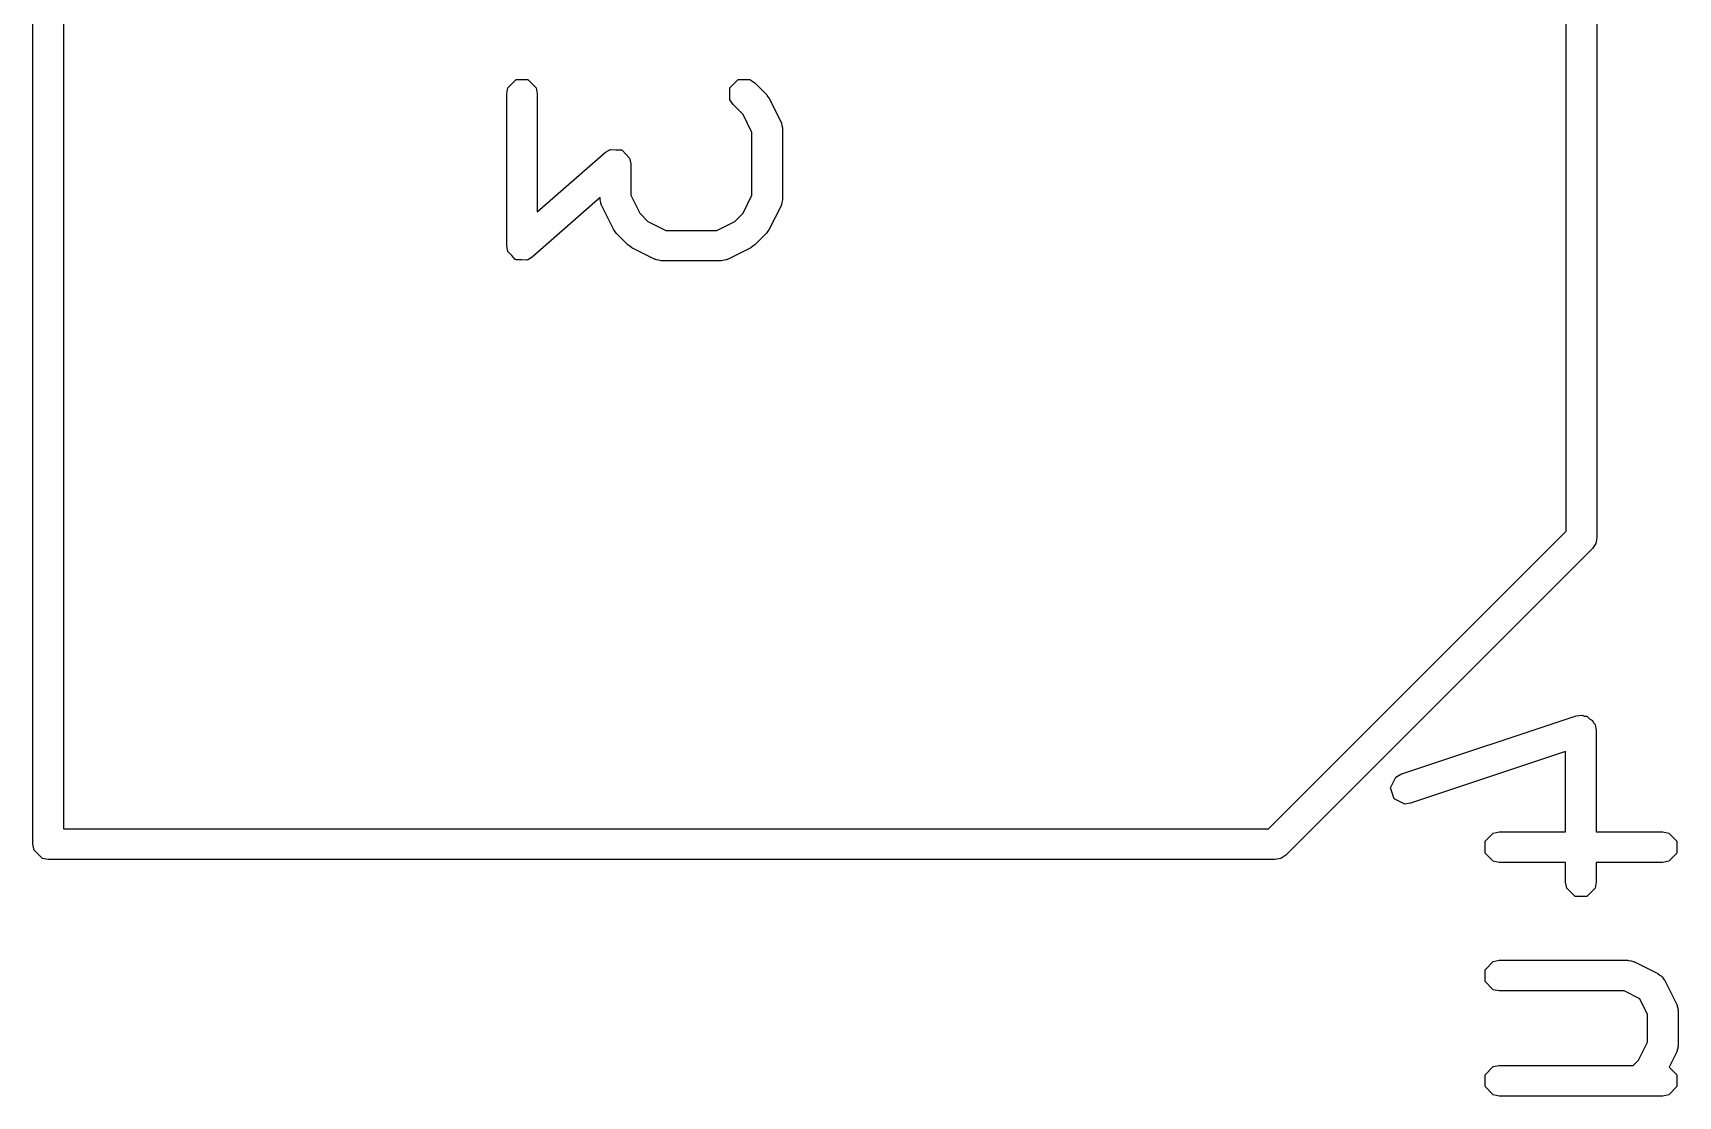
# Model space of a CAD drawing. Header units: inches. Extents: x 0.38 to 5.39, y 0.07 to 3.28.
# Drawn here: x 2.966 to 3.1772, y 1.4364 to 1.5729 of the extents above; entities that cross this region are included whole.
import ezdxf

# ---------------------------------------------------------------- set-up
doc = ezdxf.new("R2010")
doc.units = ezdxf.units.IN
doc.header["$MEASUREMENT"] = 0
doc.layers.add('BLACK', color=250, linetype='CONTINUOUS')

msp = doc.modelspace()

# ---------------------------------------------------------------- linework, layer by layer
at = {"layer": 'BLACK', "linetype": 'CONTINUOUS'}
for p, q in [((2.96598, 1.46874), (2.96598, 1.66559)), ((3.16677, 1.66559), (3.16677, 1.50811)), ((2.96992, 1.66362), (2.96992, 1.47071)), ((3.16283, 1.50893), (3.16283, 1.66362)), ((3.02681, 1.5651), (3.02696, 1.56586)), ((3.02696, 1.56586), (3.02802, 1.56692)), ((3.02802, 1.56692), (3.02953, 1.56692)), ((3.02953, 1.56692), (3.03059, 1.56586)), ((3.03059, 1.56586), (3.03074, 1.5651)), ((3.05545, 1.56586), (3.05652, 1.56692)), ((3.05545, 1.56435), (3.05545, 1.56586)), ((3.05652, 1.56692), (3.05803, 1.56692)), ((3.05803, 1.56692), (3.05866, 1.5665)), ((3.05866, 1.5665), (3.06016, 1.565)), ((3.02681, 1.54561), (3.02681, 1.5651)), ((3.03074, 1.5651), (3.03074, 1.54994)), ((3.05588, 1.56371), (3.05545, 1.56435)), ((3.05715, 1.56244), (3.05588, 1.56371)), ((3.06016, 1.565), (3.06034, 1.56473)), ((3.06034, 1.56473), (3.06053, 1.56448)), ((3.06053, 1.56448), (3.06203, 1.56148)), ((3.0583, 1.56014), (3.05715, 1.56244)), ((3.06203, 1.56148), (3.06206, 1.56139)), ((3.06206, 1.56139), (3.06209, 1.56136)), ((3.06209, 1.56136), (3.06215, 1.56105)), ((3.06215, 1.56105), (3.06223, 1.56074)), ((3.0583, 1.55207), (3.0583, 1.56014)), ((3.06223, 1.56074), (3.06222, 1.5607)), ((3.06222, 1.5607), (3.06224, 1.5606)), ((3.06224, 1.5606), (3.06224, 1.5516)), ((3.03074, 1.54994), (3.03948, 1.55759)), ((3.03948, 1.55759), (3.03996, 1.55787)), ((3.03996, 1.55787), (3.04002, 1.55792)), ((3.04002, 1.55792), (3.04006, 1.55792)), ((3.04006, 1.55792), (3.04014, 1.55797)), ((3.04014, 1.55797), (3.04083, 1.55792)), ((3.04083, 1.55792), (3.04153, 1.55792)), ((3.04153, 1.55792), (3.04158, 1.55787)), ((3.04158, 1.55787), (3.04165, 1.55787)), ((3.04165, 1.55787), (3.0421, 1.55735)), ((3.0421, 1.55735), (3.04259, 1.55686)), ((3.04259, 1.55686), (3.04261, 1.55677)), ((3.04261, 1.55677), (3.04264, 1.55673)), ((3.04264, 1.55673), (3.04263, 1.55665)), ((3.04263, 1.55665), (3.04274, 1.5561)), ((3.04274, 1.5561), (3.04274, 1.55207)), ((3.03881, 1.55177), (3.03007, 1.54412)), ((3.03881, 1.5516), (3.03881, 1.55177)), ((3.03882, 1.55151), (3.03881, 1.5516)), ((3.03881, 1.55147), (3.03882, 1.55151)), ((3.03889, 1.55116), (3.03881, 1.55147)), ((3.03896, 1.55085), (3.03889, 1.55116)), ((3.03899, 1.55082), (3.03896, 1.55085)), ((3.03901, 1.55072), (3.03899, 1.55082)), ((3.04051, 1.54772), (3.03901, 1.55072)), ((3.04274, 1.55207), (3.04389, 1.54977)), ((3.05715, 1.54977), (3.0583, 1.55207)), ((3.06203, 1.55072), (3.06053, 1.54772)), ((3.06206, 1.55082), (3.06203, 1.55072)), ((3.06209, 1.55085), (3.06206, 1.55082)), ((3.06215, 1.55116), (3.06209, 1.55085)), ((3.06223, 1.55147), (3.06215, 1.55116)), ((3.06224, 1.5516), (3.06222, 1.55151)), ((3.06222, 1.55151), (3.06223, 1.55147)), ((3.04389, 1.54977), (3.04494, 1.54872)), ((3.04494, 1.54872), (3.04724, 1.54757)), ((3.05381, 1.54757), (3.05611, 1.54872)), ((3.05611, 1.54872), (3.05715, 1.54977)), ((3.04071, 1.54748), (3.04051, 1.54772)), ((3.04088, 1.54721), (3.04071, 1.54748)), ((3.04238, 1.54571), (3.04088, 1.54721)), ((3.04724, 1.54757), (3.05381, 1.54757)), ((3.06016, 1.54721), (3.05866, 1.54571)), ((3.06034, 1.54748), (3.06016, 1.54721)), ((3.06053, 1.54772), (3.06034, 1.54748)), ((3.02692, 1.54506), (3.02681, 1.54561)), ((3.02691, 1.54497), (3.02692, 1.54506)), ((3.02694, 1.54494), (3.02691, 1.54497)), ((3.02696, 1.54485), (3.02694, 1.54494)), ((3.02745, 1.54436), (3.02696, 1.54485)), ((3.0279, 1.54384), (3.02745, 1.54436)), ((3.03007, 1.54412), (3.02959, 1.54384)), ((3.04264, 1.54554), (3.04238, 1.54571)), ((3.04289, 1.54534), (3.04264, 1.54554)), ((3.04589, 1.54384), (3.04289, 1.54534)), ((3.05815, 1.54534), (3.05515, 1.54384)), ((3.0584, 1.54554), (3.05815, 1.54534)), ((3.05866, 1.54571), (3.0584, 1.54554)), ((3.02797, 1.54384), (3.0279, 1.54384)), ((3.02802, 1.54379), (3.02797, 1.54384)), ((3.02871, 1.54379), (3.02802, 1.54379)), ((3.02941, 1.54374), (3.02871, 1.54379)), ((3.02949, 1.54379), (3.02941, 1.54374)), ((3.02953, 1.54379), (3.02949, 1.54379)), ((3.02959, 1.54384), (3.02953, 1.54379)), ((3.04599, 1.54382), (3.04589, 1.54384)), ((3.04602, 1.54379), (3.04599, 1.54382)), ((3.04633, 1.54373), (3.04602, 1.54379)), ((3.04663, 1.54364), (3.04633, 1.54373)), ((3.04668, 1.54366), (3.04663, 1.54364)), ((3.04677, 1.54364), (3.04668, 1.54366)), ((3.05427, 1.54364), (3.04677, 1.54364)), ((3.05437, 1.54366), (3.05427, 1.54364)), ((3.05441, 1.54364), (3.05437, 1.54366)), ((3.05472, 1.54373), (3.05441, 1.54364)), ((3.05503, 1.54379), (3.05472, 1.54373)), ((3.05506, 1.54382), (3.05503, 1.54379)), ((3.05515, 1.54384), (3.05506, 1.54382)), ((3.12462, 1.47071), (3.16283, 1.50893)), ((3.16677, 1.50811), (3.16662, 1.50736)), ((3.1662, 1.50672), (3.12682, 1.46735)), ((3.16662, 1.50736), (3.1662, 1.50672)), ((3.14161, 1.47773), (3.16411, 1.48523)), ((3.16411, 1.48523), (3.16487, 1.48533)), ((3.16487, 1.48533), (3.16516, 1.48518)), ((3.16516, 1.48518), (3.16549, 1.48518)), ((3.16549, 1.48518), (3.16581, 1.48486)), ((3.16581, 1.48486), (3.16622, 1.48465)), ((3.16622, 1.48465), (3.16632, 1.48435)), ((3.16632, 1.48435), (3.16655, 1.48412)), ((3.16655, 1.48412), (3.1667, 1.48336)), ((3.1667, 1.48336), (3.1667, 1.47033)), ((3.16276, 1.48063), (3.14286, 1.474)), ((3.16276, 1.47033), (3.16276, 1.48063)), ((3.14027, 1.476), (3.14095, 1.47735)), ((3.14095, 1.47735), (3.14161, 1.47773)), ((3.14075, 1.47457), (3.14027, 1.476)), ((3.1421, 1.4739), (3.14075, 1.47457)), ((3.14286, 1.474), (3.1421, 1.4739)), ((2.96992, 1.47071), (3.12462, 1.47071)), ((3.15242, 1.46912), (3.15348, 1.47018)), ((3.15348, 1.47018), (3.15423, 1.47033)), ((3.15423, 1.47033), (3.16276, 1.47033)), ((3.1667, 1.47033), (3.17523, 1.47033)), ((3.17523, 1.47033), (3.17599, 1.47018)), ((3.17599, 1.47018), (3.17705, 1.46912)), ((2.96613, 1.46799), (2.96598, 1.46874)), ((2.9672, 1.46692), (2.96613, 1.46799)), ((3.15242, 1.46761), (3.15242, 1.46912)), ((3.17705, 1.46912), (3.17705, 1.46761)), ((2.96795, 1.46677), (2.9672, 1.46692)), ((3.12543, 1.46677), (2.96795, 1.46677)), ((3.12619, 1.46692), (3.12543, 1.46677)), ((3.12682, 1.46735), (3.12619, 1.46692)), ((3.15348, 1.46655), (3.15242, 1.46761)), ((3.15423, 1.4664), (3.15348, 1.46655)), ((3.16276, 1.4664), (3.15423, 1.4664)), ((3.16276, 1.46387), (3.16276, 1.4664)), ((3.17523, 1.4664), (3.1667, 1.4664)), ((3.1667, 1.4664), (3.1667, 1.46387)), ((3.17599, 1.46655), (3.17523, 1.4664)), ((3.17705, 1.46761), (3.17599, 1.46655)), ((3.16291, 1.46311), (3.16276, 1.46387)), ((3.1667, 1.46387), (3.16655, 1.46311)), ((3.16398, 1.46205), (3.16291, 1.46311)), ((3.16549, 1.46205), (3.16398, 1.46205)), ((3.16655, 1.46311), (3.16549, 1.46205)), ((3.15242, 1.45262), (3.15348, 1.45369)), ((3.15348, 1.45369), (3.15423, 1.45384)), ((3.15423, 1.45384), (3.17073, 1.45384)), ((3.17073, 1.45384), (3.17083, 1.45382)), ((3.17083, 1.45382), (3.17087, 1.45383)), ((3.17087, 1.45383), (3.17118, 1.45375)), ((3.17118, 1.45375), (3.17149, 1.45369)), ((3.17149, 1.45369), (3.17152, 1.45365)), ((3.17152, 1.45365), (3.17161, 1.45363)), ((3.17161, 1.45363), (3.17461, 1.45213)), ((3.15242, 1.45111), (3.15242, 1.45262)), ((3.15348, 1.45005), (3.15242, 1.45111)), ((3.17461, 1.45213), (3.17492, 1.45189)), ((3.17492, 1.45189), (3.17502, 1.45185)), ((3.17502, 1.45185), (3.17511, 1.45174)), ((3.17511, 1.45174), (3.17522, 1.45166)), ((3.17522, 1.45166), (3.17525, 1.45156)), ((3.17525, 1.45156), (3.17549, 1.45125)), ((3.17549, 1.45125), (3.17699, 1.44825)), ((3.15423, 1.4499), (3.15348, 1.45005)), ((3.17027, 1.4499), (3.15423, 1.4499)), ((3.17227, 1.4489), (3.17027, 1.4499)), ((3.17326, 1.4469), (3.17227, 1.4489)), ((3.17326, 1.44333), (3.17326, 1.4469)), ((3.17699, 1.44825), (3.17702, 1.44815)), ((3.17702, 1.44815), (3.17705, 1.44812)), ((3.17705, 1.44812), (3.17711, 1.44781)), ((3.17711, 1.44781), (3.1772, 1.44751)), ((3.1772, 1.44751), (3.17718, 1.44746)), ((3.17718, 1.44746), (3.1772, 1.44737)), ((3.1772, 1.44737), (3.1772, 1.44287)), ((3.17211, 1.44103), (3.17326, 1.44333)), ((3.1772, 1.44273), (3.17711, 1.44242)), ((3.1772, 1.44287), (3.17718, 1.44277)), ((3.17718, 1.44277), (3.1772, 1.44273)), ((3.17142, 1.44034), (3.17211, 1.44103)), ((3.17699, 1.44199), (3.17606, 1.44012)), ((3.17702, 1.44208), (3.17699, 1.44199)), ((3.17705, 1.44212), (3.17702, 1.44208)), ((3.17711, 1.44242), (3.17705, 1.44212)), ((3.15242, 1.43912), (3.15348, 1.44019)), ((3.15242, 1.43762), (3.15242, 1.43912)), ((3.15348, 1.44019), (3.15423, 1.44034)), ((3.15423, 1.44034), (3.17142, 1.44034)), ((3.17606, 1.44012), (3.17705, 1.43912)), ((3.17705, 1.43912), (3.17705, 1.43762)), ((3.15348, 1.43655), (3.15242, 1.43762)), ((3.15423, 1.4364), (3.15348, 1.43655)), ((3.17523, 1.4364), (3.15423, 1.4364)), ((3.17599, 1.43655), (3.17523, 1.4364)), ((3.17705, 1.43762), (3.17599, 1.43655))]:
    msp.add_line(p, q, dxfattribs=at)

doc.saveas('drawing.dxf')
